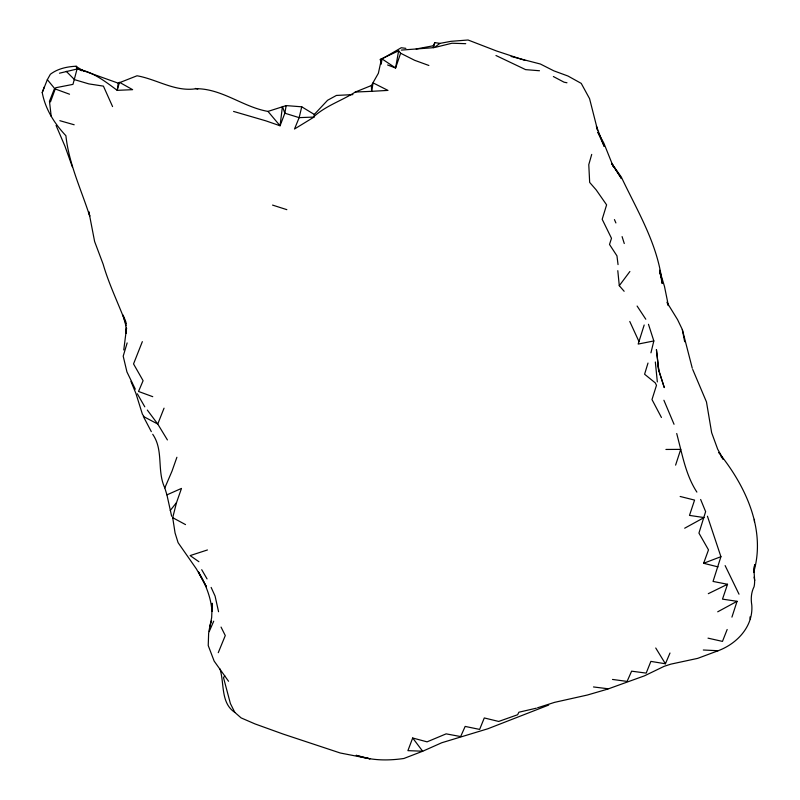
<?xml version="1.0" encoding="UTF-8"?>
<svg xmlns="http://www.w3.org/2000/svg" width="800" height="800" viewBox="0 0 800 800"><rect width="100%" height="100%" fill="white"/><g stroke="black" fill="none" stroke-linecap="round" stroke-linejoin="round"><path stroke-width="1.2" d="M59.48 73.2L77.06 69.02C92.54 71.52 104.97 81.24 117.2 90.35L119.46 82.29L132.63 89.67L117.2 90.35L118.25 83.17L137.03 75.78C157.06 79.32 175.26 92.16 196.32 88.69C222.38 88.79 243.1 107.11 267.98 111.41L286.17 105.6L301.74 106.81L299.15 117.64L294.51 129.01L314.02 117.06L314.31 114.45L327.57 100.28L336.41 95.44L352.89 94.6M718.57 452.44C745.24 485.3 766.36 529.49 753.62 572.49L754.73 564.64C752.86 571.96 755.75 579.35 754.08 586.68C751.18 592.38 750.73 598.89 751.8 605.12C753.39 626.27 737.21 643.56 718.45 650.62L697.69 658.37L670.85 664.14L664.11 666.34L644.56 675.8L607.55 689.15L587.41 695.02L554.56 702.36L537.55 707.8M123.77 349.96L126.54 328.01L126.15 333.41L125.77 321.55L123.12 315.2M428.87 65.47L414.64 60.3L400.62 53.23L398.62 50.82L380.33 59.38L381.26 63.84L382.04 58.92L401.23 47.74L405.87 48.36M286.17 105.6L284.85 113.21L280.07 125.77L265.81 120.83L233.57 111.43M398.62 50.82L395.6 67.99L387.6 64.99M208.9 631.25L211.66 617.61L212.25 603.27L211.98 611.32C210.99 597.19 205.54 584.16 198.52 572.04M380.74 62.42L378.37 73.27L371.41 85.53L371.6 91.33L387.97 90.4L373.12 82.9L371.6 91.33L355.31 92.03C341.89 100.66 326.33 105.51 314.24 116.29M88.94 211.97L89.74 216.18C81.2 189.53 68.89 163.8 65.9 135.72C54.51 123.6 45.26 109.11 42.23 92.53L47.34 79.66L50.37 74.26C57.89 68.56 67.28 66.61 76.49 66.22L77.06 69.02L72.97 84.37L55.68 87.75L50.49 101.86M650.94 352.83L653.83 340.95L648.47 324.29M198.55 572.09L206.49 586.86L196.48 569.05L178.1 542.68L175.07 532.99L172.7 517.68L176.53 502.57L181.49 488.41L166.93 494.87L171.64 516.24M401.35 50.09L433.49 47.68L434.79 42.61L439.92 43.38L451.07 41.32L468.07 40L496.47 50.96L525.03 60.4M731.93 617.12L737.06 601.31L722.5 599.13L727.53 584.28L713.04 581.43L720.92 556.69L707.44 516.22M591.72 154.4L588.78 164.64L589.67 182.42L596.16 189.87L606.61 204.86L602.18 219.28L611.49 238.29L609.51 244.46L616.95 255.86L618.05 264.6M127.15 342.93L123.2 356.17L126.94 371.93L135.31 389.2M648 363.05L644.59 374.23L655.31 382.92L656.49 385.3L651.99 399.56L661.43 417.48M644.18 325L638.17 344.07L653.83 340.95M675.6 465.12L680.73 449.38L676.73 433.52M209.76 626.35L211.57 620.96M400.62 53.23L395.6 67.99L382.04 58.92M176.9 457.27L171.97 471.24L164.81 487.91L166.93 494.87M718.04 566.9L703.63 563.28L708.5 549.87L698.94 533.1L705.63 511.64L700.64 499.47M42.23 92.53L44.37 86.83M412.69 738L407.91 750.65L422.65 751.21L412.69 738L427.07 741.85L446.14 733.86L460.65 736.56L465.16 726.42L479.63 729.41L484.29 717.95L498.7 721.45L517.64 714.73L518.85 712.23L536.38 708.17M727.17 629.49L722.47 641.4L708.02 638.15M142.34 341.64L133.54 363.93L143.1 380.7L138.52 391.46L152.75 396.68M218.26 652.69L225.28 635.56L221.05 627.08M612.5 679.44L627.09 681.41L631.61 671.17L646.19 673.11L650.88 661.39L665.42 663.78L669.99 653.02M213.72 621.19L208.66 632.83L208.23 645.56L214.16 661.11L228.55 681.27M433.49 47.68L433.39 45.75L434.79 42.61M164.05 408.17L157.75 424.04L167.41 439.94M224.75 675.72L223.52 677.73L230.41 703.58L234.8 712.37L241.11 717.9L254.9 723.88L283.16 734.08L340.22 752.99L370.1 758.8L356.2 755.32C371.5 760.66 388 760.8 403.89 758.48L422.58 751.28M624.14 291.28L619.29 285.69L629.88 271.51M170.25 510.49L176.53 502.57M77.06 69.02L77.45 68.57L118.25 83.17M439.92 43.38L434.33 47.57L451.97 43.23L465.73 43.68M684.68 528.21L704.05 517.57L689.49 515.4L694.57 500.09L680.16 496.47M717.71 611.81L737.06 601.31M708.3 593.68L727.53 584.28M422.89 751.15L441.78 742.74L487.86 728.77L548.71 705.05M355.31 92.03L371.41 85.53M703.63 563.28L720.92 556.69M207.44 549.96L190.12 555.59L198.9 561.71M143.8 416.32L142.39 414.18L135.89 393.36L130.95 381.38M416.17 48.98L433.39 45.75M314.02 117.06L299.15 117.64L284.85 113.21L282.43 106.46L280.07 125.77L267.98 111.41M665.92 449.45L680.73 449.38C684.39 464.19 688.43 479.18 696.88 492.1M381.75 59.39L380.33 59.38L381.26 63.84M703.32 650L718.05 650.73M539.49 70.75L525.61 69.63L495.97 55.51M593.48 686.95L608.08 688.76M566.97 82.77L564.04 82.19L553.36 76.53M511.14 56.46L540.38 64.02L553.86 70.85L567.96 76.02L581.24 83.39L589.57 98.66L597.63 130.36L596.4 126.34L604.24 146.44L597.82 132.17L603.85 143.15L613.12 166.23L611.74 163.37L621.47 178.58L611.71 163.51L621.31 177.04C637.55 211.36 658.27 244.96 662.19 283.51L659.61 270.36L664.5 286.49L668.38 305.59L666.94 302.21M195.37 88.43L197.77 89.08M59.83 120.68L74.18 124.77M272.55 205.09L286.85 209.66M55.31 89L69.53 94.21M81.8 70.74L77.45 68.57L75.99 66.39L84.25 71.41M172.7 517.68L185.52 524.6M301.74 106.81L314.31 114.45M234.8 712.37C220.46 702.86 224.54 683.41 219.97 668.95M66.22 71.3L74.53 79.65L88.87 83.9L103.42 86.13L112.57 106.58M47.34 79.66L54.56 88.42L49.47 101.29L51.21 116.39M721.07 456.57L723.34 459.35L717.69 449.21L711.65 432.7L706.47 401.94L692.7 369.43M147.32 410.07L157.75 424.04L143.33 416.43L151.32 431.64M637.1 306.04L645.8 319.23M655.74 648L665.42 663.78M201.71 569.7L207.05 578.9M137.34 393.81L144.79 406.83M667.57 303.41L677.56 319.63L682.32 329.52L692.28 368.24M56.07 125.46L65.02 146.35L72.36 166.9M725.13 565.6L739.01 594.2M629.77 321.48L638.97 341.54M211.14 587.41L215.08 596.06L218.56 611.73M152.72 434.28C163.87 450.4 156.68 470.66 164.81 487.91M614.44 219.58L615.9 222.95M663.9 400.26L674.04 424.28M658.63 370.11L664.29 387.6L658.83 370.34L656.42 349.56L658.63 370.11L658.05 364.63M622.09 236.61L624.27 243.53M123 315.3L125.9 325.7M659.7 271.28L661.18 277.27L659.61 270.36M754.09 577.08L754.75 580.5M682.32 329.52L684.68 341.73M88.94 212.13L94.62 241.53L103.13 264.16C109.04 284.62 118.59 303.94 126.02 323.7M749.97 616.93L750.22 619.14M655.34 362L657.33 381.93M617.79 270.67L619.29 285.69M754.41 519.34L754.46 521.77"/></g></svg>
